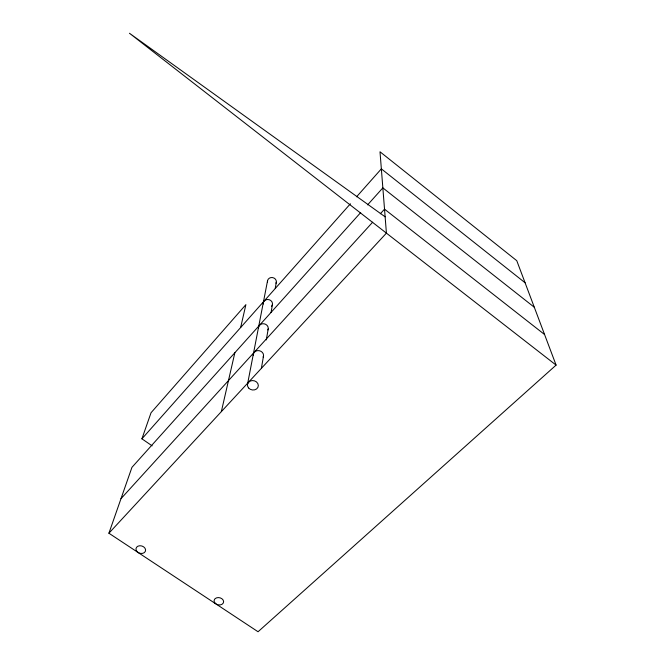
<?xml version="1.0" encoding="UTF-8"?>
<svg xmlns="http://www.w3.org/2000/svg" width="665" height="665" viewBox="0 0 665 665"><rect width="100%" height="100%" fill="white"/><g stroke="black" fill="none" stroke-linecap="round" stroke-linejoin="round"><path stroke-width="1" d="M261.42 368.069L263.515 355.983M266.299 339.923L268.219 328.884M271.046 312.583L272.459 304.437M275.252 288.319L276.299 282.276M247.48 384.412L267.513 280.879M221.345 411.627L234.861 352.716M240.647 327.521L245.892 304.645L151.038 412.749L141.919 438.825L152.152 445.849M108.91 533.222L386.415 233.124L380.006 151.778L516.763 260.68L556.09 365.11L258.053 631.75L108.91 533.222L131.953 467.337L360.671 212.584M141.919 438.825L350.397 203.781M356.581 196.798L381.353 168.868L525.084 282.766M367.604 204.87L382.849 187.879L534.294 307.247M120.997 498.659L372.641 222.21M380.33 213.764L384.528 209.159L544.569 334.52M385.126 216.823L129.459 33.25L556.09 365.11M258.519 328.452A4.913 4.347 10.4 0 1 264.047 323.788A4.913 4.347 10.4 0 1 267.879 329.965M263.232 304.055A4.672 4.19 10 0 1 269.092 299.674A4.672 4.19 10 0 1 271.511 306.407M267.505 281.935A4.447 4.04 9.6 0 1 272.534 277.571A4.447 4.04 9.6 0 1 275.992 283.29M253.299 355.492A5.179 4.522 10.7 0 1 259.109 350.671A5.179 4.522 10.7 0 1 263.157 357.105M248.544 387.936A5.47 4.697 11 0 0 257.904 387.371A5.47 4.697 11 0 0 252.193 380.571A5.47 4.697 11 0 0 248.544 387.936M137.098 551.676A4.896 3.774 16.2 0 0 145.319 551.418A4.896 3.774 16.2 0 0 139.924 545.741A4.896 3.774 16.2 0 0 137.098 551.676M215.094 603.205A4.813 3.641 11.9 0 0 223.274 603.03A4.813 3.641 11.9 0 0 218.17 597.577A4.813 3.641 11.9 0 0 215.094 603.205"/></g></svg>
